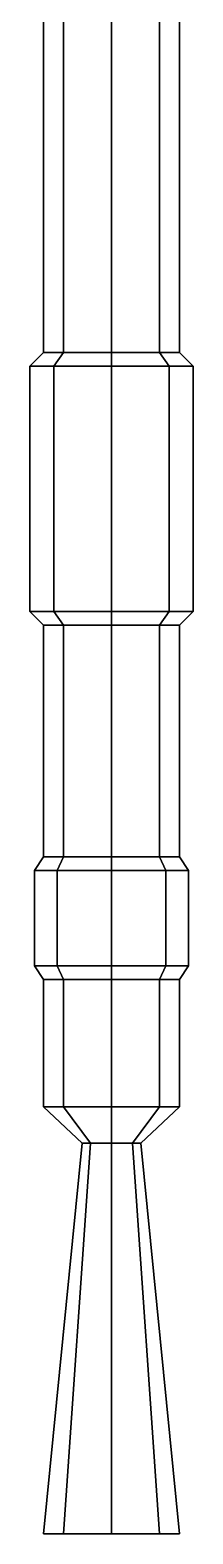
# Model space of a CAD drawing. Header units: millimetres. Extents: x -6.9 to 6.9, y -16.4 to 4.
# Drawn here: x -0.18 to 0.18, y -16.41 to -13.101 of the extents above; entities that cross this region are included whole.
import ezdxf

# ---------------------------------------------------------------- set-up
doc = ezdxf.new("R2010")
doc.units = ezdxf.units.MM
doc.layers.add('mg_hotchkiss', color=7, linetype='Continuous')

msp = doc.modelspace()

# ---------------------------------------------------------------- linework, layer by layer
at = {"layer": 'mg_hotchkiss'}
for points in [[(-0.1061, -11.7, 0.1061), (-0.15, -11.7), (-0.15, -13.81), (-0.1061, -13.81, 0.1061)], [(-0.15, -11.7), (-0.1061, -11.7, -0.1061), (-0.1061, -13.81, -0.1061), (-0.15, -13.81)], [(0, -11.7, 0.15), (-0.1061, -11.7, 0.1061), (-0.1061, -13.81, 0.1061), (0, -13.81, 0.15)], [(-0.1061, -11.7, -0.1061), (0, -11.7, -0.15), (0, -13.81, -0.15), (-0.1061, -13.81, -0.1061)], [(0.1061, -11.7, 0.1061), (0, -11.7, 0.15), (0, -13.81, 0.15), (0.1061, -13.81, 0.1061)], [(0, -11.7, -0.15), (0.1061, -11.7, -0.1061), (0.1061, -13.81, -0.1061), (0, -13.81, -0.15)], [(0.15, -11.7), (0.1061, -11.7, 0.1061), (0.1061, -13.81, 0.1061), (0.15, -13.81)], [(0.1061, -11.7, -0.1061), (0.15, -11.7), (0.15, -13.81), (0.1061, -13.81, -0.1061)], [(-0.1061, -13.81, 0.1061), (-0.15, -13.81), (-0.18, -13.84), (-0.1273, -13.84, 0.1273)], [(-0.15, -13.81), (-0.1061, -13.81, -0.1061), (-0.1273, -13.84, -0.1273), (-0.18, -13.84)], [(0, -13.81, 0.15), (-0.1061, -13.81, 0.1061), (-0.1273, -13.84, 0.1273), (0, -13.84, 0.18)], [(-0.1061, -13.81, -0.1061), (0, -13.81, -0.15), (0, -13.84, -0.18), (-0.1273, -13.84, -0.1273)], [(0.1061, -13.81, 0.1061), (0, -13.81, 0.15), (0, -13.84, 0.18), (0.1273, -13.84, 0.1273)], [(0, -13.81, -0.15), (0.1061, -13.81, -0.1061), (0.1273, -13.84, -0.1273), (0, -13.84, -0.18)], [(0.15, -13.81), (0.1061, -13.81, 0.1061), (0.1273, -13.84, 0.1273), (0.18, -13.84)], [(0.1061, -13.81, -0.1061), (0.15, -13.81), (0.18, -13.84), (0.1273, -13.84, -0.1273)], [(-0.1273, -13.84, 0.1273), (-0.18, -13.84), (-0.18, -14.38), (-0.1273, -14.38, 0.1273)], [(-0.18, -13.84), (-0.1273, -13.84, -0.1273), (-0.1273, -14.38, -0.1273), (-0.18, -14.38)], [(0, -13.84, 0.18), (-0.1273, -13.84, 0.1273), (-0.1273, -14.38, 0.1273), (0, -14.38, 0.18)], [(-0.1273, -13.84, -0.1273), (0, -13.84, -0.18), (0, -14.38, -0.18), (-0.1273, -14.38, -0.1273)], [(0.1273, -13.84, 0.1273), (0, -13.84, 0.18), (0, -14.38, 0.18), (0.1273, -14.38, 0.1273)], [(0, -13.84, -0.18), (0.1273, -13.84, -0.1273), (0.1273, -14.38, -0.1273), (0, -14.38, -0.18)], [(0.18, -13.84), (0.1273, -13.84, 0.1273), (0.1273, -14.38, 0.1273), (0.18, -14.38)], [(0.1273, -13.84, -0.1273), (0.18, -13.84), (0.18, -14.38), (0.1273, -14.38, -0.1273)], [(-0.1061, -14.41, -0.1061), (-0.15, -14.41), (-0.18, -14.38), (-0.1273, -14.38, -0.1273)], [(-0.15, -14.41), (-0.1061, -14.41, 0.1061), (-0.1273, -14.38, 0.1273), (-0.18, -14.38)], [(0, -14.41, -0.15), (-0.1061, -14.41, -0.1061), (-0.1273, -14.38, -0.1273), (0, -14.38, -0.18)], [(-0.1061, -14.41, 0.1061), (0, -14.41, 0.15), (0, -14.38, 0.18), (-0.1273, -14.38, 0.1273)], [(0.1061, -14.41, -0.1061), (0, -14.41, -0.15), (0, -14.38, -0.18), (0.1273, -14.38, -0.1273)], [(0, -14.41, 0.15), (0.1061, -14.41, 0.1061), (0.1273, -14.38, 0.1273), (0, -14.38, 0.18)], [(0.15, -14.41), (0.1061, -14.41, -0.1061), (0.1273, -14.38, -0.1273), (0.18, -14.38)], [(0.1061, -14.41, 0.1061), (0.15, -14.41), (0.18, -14.38), (0.1273, -14.38, 0.1273)], [(-0.1061, -14.41, 0.1061), (-0.15, -14.41), (-0.15, -14.92), (-0.1061, -14.92, 0.1061)], [(-0.15, -14.41), (-0.1061, -14.41, -0.1061), (-0.1061, -14.92, -0.1061), (-0.15, -14.92)], [(0, -14.41, 0.15), (-0.1061, -14.41, 0.1061), (-0.1061, -14.92, 0.1061), (0, -14.92, 0.15)], [(-0.1061, -14.41, -0.1061), (0, -14.41, -0.15), (0, -14.92, -0.15), (-0.1061, -14.92, -0.1061)], [(0.1061, -14.41, 0.1061), (0, -14.41, 0.15), (0, -14.92, 0.15), (0.1061, -14.92, 0.1061)], [(0, -14.41, -0.15), (0.1061, -14.41, -0.1061), (0.1061, -14.92, -0.1061), (0, -14.92, -0.15)], [(0.15, -14.41), (0.1061, -14.41, 0.1061), (0.1061, -14.92, 0.1061), (0.15, -14.92)], [(0.1061, -14.41, -0.1061), (0.15, -14.41), (0.15, -14.92), (0.1061, -14.92, -0.1061)], [(-0.1061, -14.92, 0.1061), (-0.15, -14.92), (-0.17, -14.95), (-0.1202, -14.95, 0.1202)], [(-0.15, -14.92), (-0.1061, -14.92, -0.1061), (-0.1202, -14.95, -0.1202), (-0.17, -14.95)], [(0, -14.92, 0.15), (-0.1061, -14.92, 0.1061), (-0.1202, -14.95, 0.1202), (0, -14.95, 0.17)], [(-0.1061, -14.92, -0.1061), (0, -14.92, -0.15), (0, -14.95, -0.17), (-0.1202, -14.95, -0.1202)], [(0.1061, -14.92, 0.1061), (0, -14.92, 0.15), (0, -14.95, 0.17), (0.1202, -14.95, 0.1202)], [(0, -14.92, -0.15), (0.1061, -14.92, -0.1061), (0.1202, -14.95, -0.1202), (0, -14.95, -0.17)], [(0.15, -14.92), (0.1061, -14.92, 0.1061), (0.1202, -14.95, 0.1202), (0.17, -14.95)], [(0.1061, -14.92, -0.1061), (0.15, -14.92), (0.17, -14.95), (0.1202, -14.95, -0.1202)], [(-0.1202, -14.95, 0.1202), (-0.17, -14.95), (-0.17, -15.16), (-0.1202, -15.16, 0.1202)], [(-0.17, -14.95), (-0.1202, -14.95, -0.1202), (-0.1202, -15.16, -0.1202), (-0.17, -15.16)], [(0, -14.95, 0.17), (-0.1202, -14.95, 0.1202), (-0.1202, -15.16, 0.1202), (0, -15.16, 0.17)], [(-0.1202, -14.95, -0.1202), (0, -14.95, -0.17), (0, -15.16, -0.17), (-0.1202, -15.16, -0.1202)], [(0.1202, -14.95, 0.1202), (0, -14.95, 0.17), (0, -15.16, 0.17), (0.1202, -15.16, 0.1202)], [(0, -14.95, -0.17), (0.1202, -14.95, -0.1202), (0.1202, -15.16, -0.1202), (0, -15.16, -0.17)], [(0.17, -14.95), (0.1202, -14.95, 0.1202), (0.1202, -15.16, 0.1202), (0.17, -15.16)], [(0.1202, -14.95, -0.1202), (0.17, -14.95), (0.17, -15.16), (0.1202, -15.16, -0.1202)], [(-0.1061, -15.19, -0.1061), (-0.15, -15.19), (-0.17, -15.16), (-0.1202, -15.16, -0.1202)], [(-0.15, -15.19), (-0.1061, -15.19, 0.1061), (-0.1202, -15.16, 0.1202), (-0.17, -15.16)], [(0, -15.19, -0.15), (-0.1061, -15.19, -0.1061), (-0.1202, -15.16, -0.1202), (0, -15.16, -0.17)], [(-0.1061, -15.19, 0.1061), (0, -15.19, 0.15), (0, -15.16, 0.17), (-0.1202, -15.16, 0.1202)], [(0.1061, -15.19, -0.1061), (0, -15.19, -0.15), (0, -15.16, -0.17), (0.1202, -15.16, -0.1202)], [(0, -15.19, 0.15), (0.1061, -15.19, 0.1061), (0.1202, -15.16, 0.1202), (0, -15.16, 0.17)], [(0.15, -15.19), (0.1061, -15.19, -0.1061), (0.1202, -15.16, -0.1202), (0.17, -15.16)], [(0.1061, -15.19, 0.1061), (0.15, -15.19), (0.17, -15.16), (0.1202, -15.16, 0.1202)], [(-0.1061, -15.19, 0.1061), (-0.15, -15.19), (-0.15, -15.47), (-0.1061, -15.47, 0.1061)], [(-0.15, -15.19), (-0.1061, -15.19, -0.1061), (-0.1061, -15.47, -0.1061), (-0.15, -15.47)], [(0, -15.19, 0.15), (-0.1061, -15.19, 0.1061), (-0.1061, -15.47, 0.1061), (0, -15.47, 0.15)], [(-0.1061, -15.19, -0.1061), (0, -15.19, -0.15), (0, -15.47, -0.15), (-0.1061, -15.47, -0.1061)], [(0.1061, -15.19, 0.1061), (0, -15.19, 0.15), (0, -15.47, 0.15), (0.1061, -15.47, 0.1061)], [(0, -15.19, -0.15), (0.1061, -15.19, -0.1061), (0.1061, -15.47, -0.1061), (0, -15.47, -0.15)], [(0.15, -15.19), (0.1061, -15.19, 0.1061), (0.1061, -15.47, 0.1061), (0.15, -15.47)], [(0.1061, -15.19, -0.1061), (0.15, -15.19), (0.15, -15.47), (0.1061, -15.47, -0.1061)], [(-0.1061, -15.47, 0.1061), (-0.15, -15.47), (-0.065, -15.55), (-0.046, -15.55, 0.046)], [(-0.15, -15.47), (-0.1061, -15.47, -0.1061), (-0.046, -15.55, -0.046), (-0.065, -15.55)], [(0, -15.47, 0.15), (-0.1061, -15.47, 0.1061), (-0.046, -15.55, 0.046), (0, -15.55, 0.065)], [(-0.1061, -15.47, -0.1061), (0, -15.47, -0.15), (0, -15.55, -0.065), (-0.046, -15.55, -0.046)], [(0.1061, -15.47, 0.1061), (0, -15.47, 0.15), (0, -15.55, 0.065), (0.046, -15.55, 0.046)], [(0, -15.47, -0.15), (0.1061, -15.47, -0.1061), (0.046, -15.55, -0.046), (0, -15.55, -0.065)], [(0.15, -15.47), (0.1061, -15.47, 0.1061), (0.046, -15.55, 0.046), (0.065, -15.55)], [(0.1061, -15.47, -0.1061), (0.15, -15.47), (0.065, -15.55), (0.046, -15.55, -0.046)], [(-0.1061, -16.41, -0.1061), (-0.15, -16.41), (-0.065, -15.55), (-0.046, -15.55, -0.046)], [(-0.15, -16.41), (-0.1061, -16.41, 0.1061), (-0.046, -15.55, 0.046), (-0.065, -15.55)], [(0, -16.41, -0.15), (-0.1061, -16.41, -0.1061), (-0.046, -15.55, -0.046), (0, -15.55, -0.065)], [(-0.1061, -16.41, 0.1061), (0, -16.41, 0.15), (0, -15.55, 0.065), (-0.046, -15.55, 0.046)], [(0.1061, -16.41, -0.1061), (0, -16.41, -0.15), (0, -15.55, -0.065), (0.046, -15.55, -0.046)], [(0, -16.41, 0.15), (0.1061, -16.41, 0.1061), (0.046, -15.55, 0.046), (0, -15.55, 0.065)], [(0.15, -16.41), (0.1061, -16.41, -0.1061), (0.046, -15.55, -0.046), (0.065, -15.55)], [(0.1061, -16.41, 0.1061), (0.15, -16.41), (0.065, -15.55), (0.046, -15.55, 0.046)], [(-0.15, -16.41), (0.1061, -16.41, 0.1061), (0, -16.41, 0.15), (-0.1061, -16.41, 0.1061)], [(-0.1061, -16.41, -0.1061), (0.15, -16.41), (0.1061, -16.41, 0.1061), (-0.15, -16.41)], [(0, -16.41, -0.15), (0.1061, -16.41, -0.1061), (0.15, -16.41), (-0.1061, -16.41, -0.1061)]]:
    msp.add_3dface(points, dxfattribs=at)

doc.saveas('drawing.dxf')
